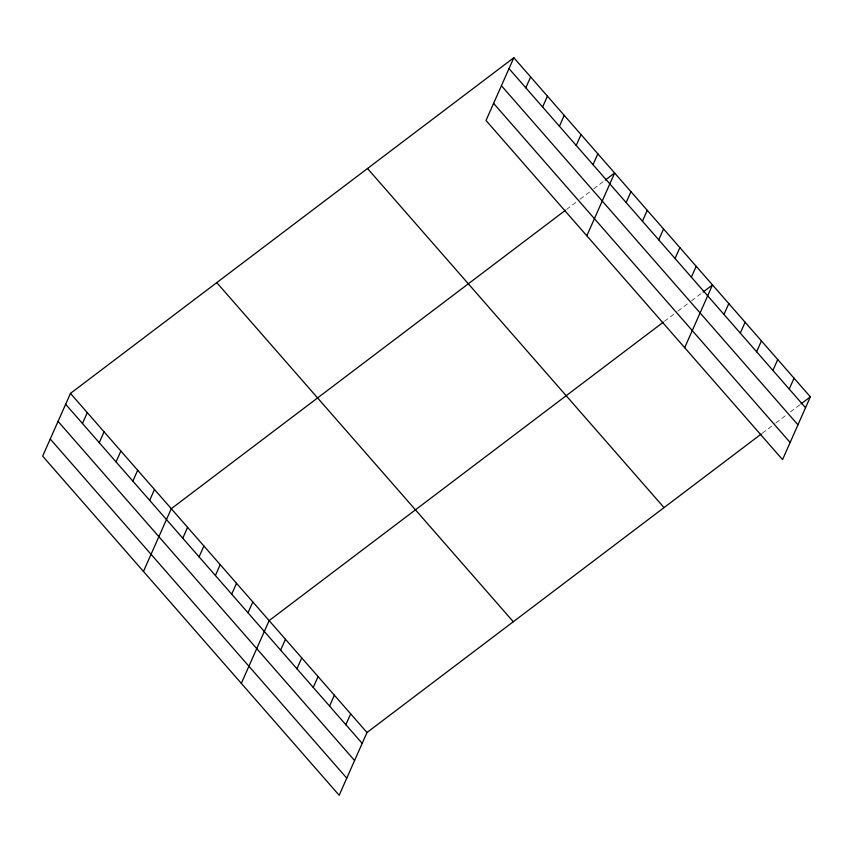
<?xml version="1.0" encoding="UTF-8"?>
<svg xmlns="http://www.w3.org/2000/svg" width="853" height="853" viewBox="0 0 853 853"><rect width="100%" height="100%" fill="white"/><g stroke="black" fill="none" stroke-linecap="round" stroke-linejoin="round"><path stroke-width="0.64" stroke-dasharray="4.26 3.2" d="M566.573 209.422L579.112 199.922M580.157 199.133L590.607 191.221M593.741 188.854L604.191 180.932M664.423 321.336L676.962 311.835M678.007 311.046L688.456 303.135M691.591 300.757L702.04 292.846M762.273 433.239L774.823 423.749M775.867 422.96L787.362 414.249M790.496 411.882L799.901 404.759"/><path stroke-width="1.28" d="M513.826 57.727L486.007 120.486L782.542 459.607L810.35 396.848L513.826 57.727L70.458 393.393L42.65 456.152L339.174 795.273L366.993 732.514L761.228 434.028M82.453 423.483L87.262 412.617M99.257 442.696L104.066 431.831M116.051 461.91L120.87 451.045M132.855 481.135L137.674 470.259M149.659 500.348L154.478 489.483M143.464 571.457L171.282 508.697L565.528 210.211M182.777 538.211L187.585 527.346M199.08 556.87L203.899 546.005M215.393 575.519L220.202 564.654M231.696 594.168L236.516 583.303M248.01 612.827L252.829 601.951M241.324 683.37L269.132 620.611L663.378 322.125M525.811 87.806L530.63 76.941M280.626 650.125L285.446 639.26M542.615 107.02L547.434 96.154M296.94 668.773L301.749 657.908M559.419 126.244L564.228 115.379M313.243 687.433L318.062 676.557M576.223 145.458L581.032 134.593M329.557 706.081L334.365 695.216M593.027 164.672L597.836 153.807M345.86 724.73L350.679 713.865M586.832 235.78L614.64 173.02L605.235 180.143M626.134 202.545L630.953 191.68M642.448 221.194L647.256 210.328M658.751 239.842L663.57 228.977M675.064 258.502L679.873 247.637M691.367 277.15L696.187 266.285M684.682 347.693L712.5 284.934L703.085 292.057M723.994 314.448L728.803 303.583M740.297 333.107L745.117 322.242M756.611 351.756L761.42 340.891M772.914 370.405L777.733 359.539M789.228 389.064L794.036 378.188M800.946 403.97L810.35 396.848M509.006 68.592L805.531 407.713M501.415 85.716L797.95 424.837M493.599 103.362L790.123 442.483M367.515 168.499L664.039 507.62M216.769 282.62L513.293 621.741M70.458 393.393L366.993 732.514M65.649 404.258L362.173 743.379M58.057 421.382L354.581 760.513M50.242 439.028L346.766 778.149"/></g></svg>
